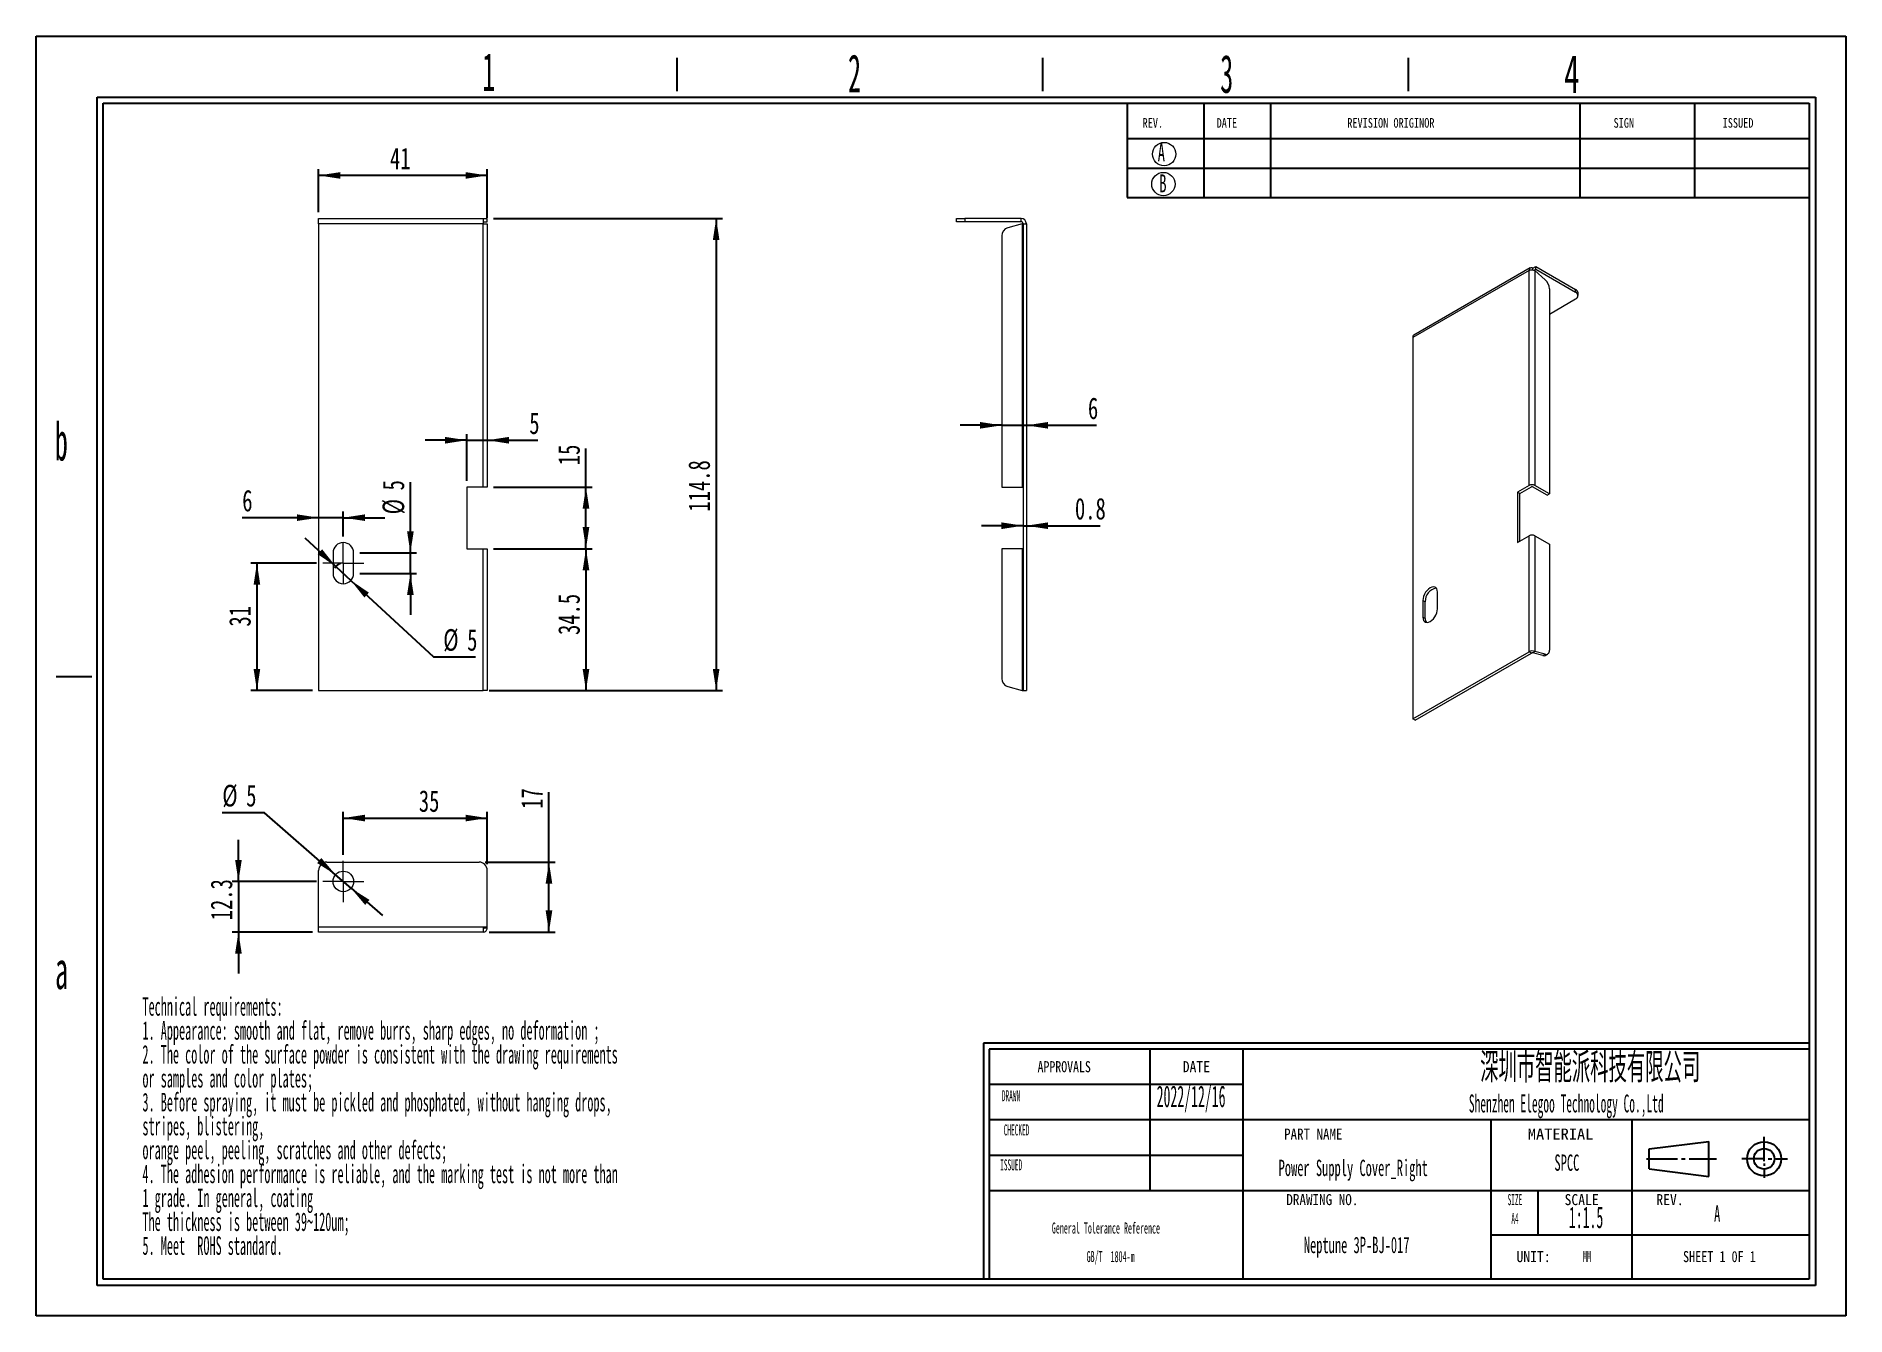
# Model space of a CAD drawing. Header units: millimetres. Extents: x 2 to 295, y 1 to 209.
import ezdxf

# ---------------------------------------------------------------- set-up
doc = ezdxf.new("R2010")
doc.units = ezdxf.units.MM
doc.linetypes.add('CENTER', pattern=[10.16, 6.35, -1.27, 1.27, -1.27])
doc.layers.add('DIM', color=5, linetype='Continuous')
doc.layers.add('SLD-0', color=179, linetype='Continuous')
doc.layers.add('中心线', color=1, linetype='CENTER', lineweight=15)
doc.styles.add('SLDTEXTSTYLE0', font='TXT', dxfattribs={"width": 0.56})
doc.styles.add('SLDTEXTSTYLE1', font='TXT', dxfattribs={"width": 0.469})
doc.styles.add('SLDTEXTSTYLE10', font='TXT', dxfattribs={"width": 1.089})
doc.styles.add('SLDTEXTSTYLE11', font='TXT', dxfattribs={"width": 0.56, "bigfont": 'bigfont'})
doc.styles.add('SLDTEXTSTYLE12', font='TXT', dxfattribs={"width": 0.805625})
doc.styles.add('SLDTEXTSTYLE13', font='TXT', dxfattribs={"width": 0.7})
doc.styles.add('SLDTEXTSTYLE2', font='TXT', dxfattribs={"width": 0.484})
doc.styles.add('SLDTEXTSTYLE3', font='TXT', dxfattribs={"width": 0.40535})
doc.styles.add('SLDTEXTSTYLE4', font='TXT', dxfattribs={"width": 0.6})
doc.styles.add('SLDTEXTSTYLE5', font='TXT', dxfattribs={"width": 0.5025})
doc.styles.add('SLDTEXTSTYLE6', font='TXT', dxfattribs={"width": 0.9075})
doc.styles.add('SLDTEXTSTYLE7', font='TXT', dxfattribs={"width": 0.870455})
doc.styles.add('SLDTEXTSTYLE8', font='TXT', dxfattribs={"width": 0.7865})
doc.styles.add('SLDTEXTSTYLE9', font='TXT', dxfattribs={"width": 0.862222})
doc.dimstyles.new('SLDDIMSTYLE0', dxfattribs={"dimtxt": 3.5, "dimasz": 3.5, "dimexe": 0, "dimexo": 0.0625, "dimgap": 0.875, "dimtad": 2, "dimlfac": 1.5, "dimrnd": 1e-09, "dimzin": 12, "dimdsep": 46, "dimtxsty": 'SLDTEXTSTYLE1', "dimsah": 1, "dimcen": 0.09, "dimadec": 0, "dimazin": 3, "dimtfac": 1, "dimtofl": 0, "dimtmove": 0, "dimatfit": 3, "dimfxl": 0, "dimfrac": 2, "dimtolj": 1, "dimtzin": 12, "dimarcsym": 0})
doc.dimstyles.new('SLDDIMSTYLE1', dxfattribs={"dimtxt": 3.5, "dimasz": 3.5, "dimexe": 0, "dimexo": 0.0625, "dimgap": 0.875, "dimtad": 2, "dimlfac": 1.5, "dimrnd": 1e-09, "dimzin": 12, "dimdsep": 46, "dimtxsty": 'SLDTEXTSTYLE1', "dimsah": 1, "dimcen": 0.09, "dimadec": 0, "dimazin": 3, "dimtfac": 1, "dimtmove": 0, "dimatfit": 0, "dimfxl": 0, "dimfrac": 2, "dimtolj": 1, "dimtzin": 12, "dimarcsym": 0})
doc.dimstyles.new('SLDDIMSTYLE2', dxfattribs={"dimtxt": 3.5, "dimasz": 3.5, "dimexe": 0, "dimexo": 0.0625, "dimgap": 0.875, "dimtad": 0, "dimtih": 1, "dimtoh": 1, "dimlfac": 1.5, "dimrnd": 1e-09, "dimzin": 12, "dimdsep": 46, "dimtxsty": 'SLDTEXTSTYLE1', "dimsah": 1, "dimcen": 0, "dimadec": 0, "dimazin": 3, "dimtfac": 1, "dimtmove": 0, "dimatfit": 3, "dimfxl": 0, "dimfrac": 2, "dimtolj": 1, "dimtzin": 12, "dimarcsym": 0})
doc.dimstyles.new('SLDDIMSTYLE3', dxfattribs={"dimtxt": 3.5, "dimasz": 3.5, "dimexe": 0, "dimexo": 0.0625, "dimgap": 0.875, "dimtad": 2, "dimlfac": 1.5, "dimrnd": 1e-09, "dimdsep": 46, "dimtxsty": 'SLDTEXTSTYLE1', "dimsah": 1, "dimcen": 0.09, "dimadec": 0, "dimazin": 2, "dimtfac": 1, "dimtmove": 0, "dimatfit": 0, "dimfxl": 0, "dimfrac": 2, "dimtolj": 1, "dimtzin": 12, "dimarcsym": 0})
doc.dimstyles.new('SLDDIMSTYLE4', dxfattribs={"dimtxt": 3.5, "dimasz": 3.5, "dimexe": 0, "dimexo": 0.0625, "dimgap": 0.875, "dimtad": 0, "dimtih": 1, "dimtoh": 1, "dimlfac": 1.5, "dimrnd": 1e-09, "dimzin": 12, "dimdsep": 46, "dimtxsty": 'SLDTEXTSTYLE1', "dimsah": 1, "dimcen": 0, "dimadec": 0, "dimazin": 3, "dimtfac": 1, "dimtmove": 0, "dimatfit": 3, "dimfxl": 0, "dimfrac": 2, "dimtolj": 1, "dimtzin": 12, "dimarcsym": 0})

# ---------------------------------------------------------------- blocks, each defined once
blk = doc.blocks.new('SW_NOTE_0')
at = {"layer": 'SLD-0', "color": 0, "char_height": 3, "attachment_point": 1, "style": 'SLDTEXTSTYLE2'}
for s, insert in [('Technical requirements:', (0, 3.87)), ('1. Appearance: smooth and flat, remove burrs, sharp edges, no deformation ;', (0, -0.01)), ('2. The color of the surface powder is consistent with the drawing requirements', (0, -3.88)), ('or samples and color plates;', (0, -7.76)), ('3. Before spraying, it must be pickled and phosphated, without hanging drops,', (0, -11.63)), ('stripes, blistering,', (0, -15.51)), ('orange peel, peeling, scratches and other defects;', (0, -19.38)), ('4. The adhesion performance is reliable, and the marking test is not more than', (0, -23.26)), ('1 grade. In general, coating', (0, -27.13)), ('The thickness is between 39~120um;', (0, -31.01)), ('5. Meet  ROHS standard.', (0, -34.88))]:
    blk.add_mtext(s, dxfattribs=dict(at, insert=insert))
blk = doc.blocks.new('SW_NOTE_1')
at = {"layer": 'SLD-0', "color": 0, "char_height": 1.7927, "attachment_point": 2, "style": 'SLDTEXTSTYLE2'}
for s, insert in [('General Tolerance Reference', (12.75, 2.31)), ('GB/T  1804-m', (13.51, -2.32))]:
    blk.add_mtext(s, dxfattribs=dict(at, insert=insert))
blk = doc.blocks.new('_D')
at = {"layer": 'DIM'}
for p, q in [((75.92, 179.14), (113.02, 179.14)), ((112.02, 179.14), (112.02, 102.61)), ((75.25, 102.61), (113.02, 102.61))]:
    blk.add_line(p, q, dxfattribs=at)
for points in [[(112.02, 179.14), (111.48, 175.64), (112.55, 175.64)], [(112.02, 102.61), (112.55, 106.11), (111.48, 106.11)]]:
    blk.add_solid(points, dxfattribs=at)
at = {"layer": 'DIM', "insert": (107.5, 131.62), "char_height": 3.5, "attachment_point": 1, "rotation": 90, "style": 'SLDTEXTSTYLE13'}
blk.add_mtext('114.8', dxfattribs=at)
blk = doc.blocks.new('_D_1')
at = {"layer": 'DIM'}
for p, q in [((47.59, 180.14), (47.59, 187.11)), ((74.92, 186.11), (47.59, 186.11)), ((74.92, 179.24), (74.92, 187.11))]:
    blk.add_line(p, q, dxfattribs=at)
for points in [[(47.59, 186.11), (51.09, 185.57), (51.09, 186.64)], [(74.92, 186.11), (71.42, 186.64), (71.42, 185.57)]]:
    blk.add_solid(points, dxfattribs=at)
at = {"layer": 'DIM', "insert": (59.15, 190.62), "char_height": 3.5, "attachment_point": 1, "style": 'SLDTEXTSTYLE13'}
blk.add_mtext('41', dxfattribs=at)
blk = doc.blocks.new('_D_2')
at = {"layer": 'DIM'}
for p, q in [((75.92, 125.61), (91.92, 125.61)), ((90.92, 125.61), (90.92, 102.61)), ((75.25, 102.61), (91.92, 102.61))]:
    blk.add_line(p, q, dxfattribs=at)
for points in [[(90.92, 125.61), (90.38, 122.11), (91.46, 122.11)], [(90.92, 102.61), (91.46, 106.11), (90.38, 106.11)]]:
    blk.add_solid(points, dxfattribs=at)
at = {"layer": 'DIM', "insert": (86.41, 111.63), "char_height": 3.5, "attachment_point": 1, "rotation": 90, "style": 'SLDTEXTSTYLE13'}
blk.add_mtext('34.5', dxfattribs=at)
blk = doc.blocks.new('_D_3')
at = {"layer": 'DIM'}
for p, q in [((90.92, 135.61), (90.92, 141.88)), ((75.92, 135.61), (91.92, 135.61)), ((90.92, 125.61), (90.92, 135.61)), ((75.92, 125.61), (91.92, 125.61))]:
    blk.add_line(p, q, dxfattribs=at)
for points in [[(90.92, 135.61), (90.38, 132.11), (91.46, 132.11)], [(90.92, 125.61), (91.46, 129.11), (90.38, 129.11)]]:
    blk.add_solid(points, dxfattribs=at)
at = {"layer": 'DIM', "insert": (86.41, 139.15), "char_height": 3.5, "attachment_point": 1, "rotation": 90, "style": 'SLDTEXTSTYLE13'}
blk.add_mtext('15', dxfattribs=at)
blk = doc.blocks.new('_D_4')
at = {"layer": 'DIM'}
for p, q in [((71.59, 136.61), (71.59, 144.19)), ((71.59, 143.19), (64.85, 143.19)), ((71.59, 143.19), (74.92, 143.19)), ((74.92, 143.19), (83.09, 143.19))]:
    blk.add_line(p, q, dxfattribs=at)
for points in [[(71.59, 143.19), (68.09, 143.73), (68.09, 142.65)], [(74.92, 143.19), (78.42, 142.65), (78.42, 143.73)]]:
    blk.add_solid(points, dxfattribs=at)
at = {"layer": 'DIM', "insert": (81.73, 147.7), "char_height": 3.5, "attachment_point": 1, "style": 'SLDTEXTSTYLE13'}
blk.add_mtext('5', dxfattribs=at)
blk = doc.blocks.new('_D_5')
at = {"layer": 'DIM'}
for p, q in [((47.25, 123.28), (36.59, 123.28)), ((37.59, 123.28), (37.59, 102.61)), ((46.59, 102.61), (36.59, 102.61))]:
    blk.add_line(p, q, dxfattribs=at)
for points in [[(37.59, 123.28), (37.05, 119.78), (38.12, 119.78)], [(37.59, 102.61), (38.12, 106.11), (37.05, 106.11)]]:
    blk.add_solid(points, dxfattribs=at)
at = {"layer": 'DIM', "insert": (33.07, 112.99), "char_height": 3.5, "attachment_point": 1, "rotation": 90, "style": 'SLDTEXTSTYLE13'}
blk.add_mtext('31', dxfattribs=at)
blk = doc.blocks.new('_D_6')
at = {"layer": 'DIM'}
for p, q in [((47.59, 130.64), (35.21, 130.64)), ((51.59, 130.64), (47.59, 130.64)), ((51.59, 127.61), (51.59, 131.64)), ((51.59, 130.64), (58.32, 130.64))]:
    blk.add_line(p, q, dxfattribs=at)
for points in [[(47.59, 130.64), (44.09, 131.18), (44.09, 130.11)], [(51.59, 130.64), (55.09, 130.11), (55.09, 131.18)]]:
    blk.add_solid(points, dxfattribs=at)
at = {"layer": 'DIM', "insert": (35.21, 135.16), "char_height": 3.5, "attachment_point": 1, "style": 'SLDTEXTSTYLE13'}
blk.add_mtext('6', dxfattribs=at)
blk = doc.blocks.new('_D_7')
at = {"layer": 'DIM'}
for p, q in [((50.36, 122.74), (45.43, 127.32)), ((50.36, 122.74), (52.81, 120.48)), ((52.81, 120.48), (66.2, 108.07)), ((66.2, 108.07), (73.02, 108.07))]:
    blk.add_line(p, q, dxfattribs=at)
blk.add_arc((51.59, 121.61), 1.67, 106.2207, 149.0362, dxfattribs=at)
for points in [[(50.36, 122.74), (48.16, 125.52), (47.43, 124.73)], [(52.81, 120.48), (55.01, 117.7), (55.74, 118.49)]]:
    blk.add_solid(points, dxfattribs=at)
at = {"layer": 'DIM', "char_height": 3.5, "attachment_point": 1, "style": 'SLDTEXTSTYLE13'}
for s, insert in [('%%c', (67.79, 112.58)), ('5', (71.66, 112.58))]:
    blk.add_mtext(s, dxfattribs=dict(at, insert=insert))
blk = doc.blocks.new('_D_8')
at = {"layer": 'DIM'}
for p, q in [((62.46, 124.94), (62.46, 136.42)), ((54.25, 124.94), (63.46, 124.94)), ((62.46, 121.61), (62.46, 124.94)), ((54.25, 121.61), (63.46, 121.61)), ((62.46, 121.61), (62.46, 114.88))]:
    blk.add_line(p, q, dxfattribs=at)
for points in [[(62.46, 124.94), (63, 128.44), (61.92, 128.44)], [(62.46, 121.61), (61.92, 118.11), (63, 118.11)]]:
    blk.add_solid(points, dxfattribs=at)
at = {"layer": 'DIM', "char_height": 3.5, "attachment_point": 1, "rotation": 90, "style": 'SLDTEXTSTYLE13'}
for s, insert in [('5', (57.95, 135.06)), ('%%c', (57.95, 131.19))]:
    blk.add_mtext(s, dxfattribs=dict(at, insert=insert))
blk = doc.blocks.new('SW_CENTERMARKSYMBOL_0')
at = {"layer": '中心线', "color": 0}
for p, q in [((0, 1.67), (0, 3.33)), ((-1.67, 0), (-3.33, 0)), ((0, 0), (-1.67, 0)), ((0, 0), (0, 1.67)), ((0, 0), (0, -1.67)), ((0, 0), (1.67, 0)), ((1.67, 0), (3.33, 0)), ((0, -1.67), (0, -3.33))]:
    blk.add_line(p, q, dxfattribs=at)
blk = doc.blocks.new('_D_9')
at = {"layer": 'DIM'}
for p, q in [((158.3, 145.61), (151.57, 145.61)), ((158.3, 145.61), (162.3, 145.61)), ((162.3, 145.61), (173.64, 145.61))]:
    blk.add_line(p, q, dxfattribs=at)
for points in [[(158.3, 145.61), (154.8, 146.15), (154.8, 145.07)], [(162.3, 145.61), (165.8, 145.07), (165.8, 146.15)]]:
    blk.add_solid(points, dxfattribs=at)
at = {"layer": 'DIM', "insert": (172.28, 150.12), "char_height": 3.5, "attachment_point": 1, "style": 'SLDTEXTSTYLE13'}
blk.add_mtext('6', dxfattribs=at)
blk = doc.blocks.new('_D_10')
at = {"layer": 'DIM'}
for p, q in [((161.76, 129.34), (155.03, 129.34)), ((161.76, 129.34), (162.3, 129.34)), ((162.3, 129.34), (174.26, 129.34))]:
    blk.add_line(p, q, dxfattribs=at)
for points in [[(161.76, 129.34), (158.26, 129.88), (158.26, 128.8)], [(162.3, 129.34), (165.8, 128.8), (165.8, 129.88)]]:
    blk.add_solid(points, dxfattribs=at)
at = {"layer": 'DIM', "insert": (170.17, 133.85), "char_height": 3.5, "attachment_point": 1, "style": 'SLDTEXTSTYLE13'}
blk.add_mtext('0.8', dxfattribs=at)
blk = doc.blocks.new('_D_11')
at = {"layer": 'DIM'}
for p, q in [((84.92, 74.82), (84.92, 86.18)), ((74.59, 74.82), (85.92, 74.82)), ((84.92, 63.48), (84.92, 74.82)), ((75.25, 63.48), (85.92, 63.48))]:
    blk.add_line(p, q, dxfattribs=at)
for points in [[(84.92, 74.82), (84.38, 71.32), (85.46, 71.32)], [(84.92, 63.48), (85.46, 66.98), (84.38, 66.98)]]:
    blk.add_solid(points, dxfattribs=at)
at = {"layer": 'DIM', "insert": (80.41, 83.46), "char_height": 3.5, "attachment_point": 1, "rotation": 90, "style": 'SLDTEXTSTYLE13'}
blk.add_mtext('17', dxfattribs=at)
blk = doc.blocks.new('_D_12')
at = {"layer": 'DIM'}
for p, q in [((51.59, 76.02), (51.59, 82.96)), ((74.92, 74.48), (74.92, 82.96)), ((51.59, 81.96), (74.92, 81.96))]:
    blk.add_line(p, q, dxfattribs=at)
for points in [[(51.59, 81.96), (55.09, 81.42), (55.09, 82.5)], [(74.92, 81.96), (71.42, 82.5), (71.42, 81.42)]]:
    blk.add_solid(points, dxfattribs=at)
at = {"layer": 'DIM', "insert": (63.83, 86.47), "char_height": 3.5, "attachment_point": 1, "style": 'SLDTEXTSTYLE13'}
blk.add_mtext('35', dxfattribs=at)
blk = doc.blocks.new('_D_13')
at = {"layer": 'DIM'}
for p, q in [((34.59, 71.68), (34.59, 78.42)), ((47.25, 71.68), (33.59, 71.68)), ((34.59, 71.68), (34.59, 63.48)), ((46.59, 63.48), (33.59, 63.48)), ((34.59, 63.48), (34.59, 56.75))]:
    blk.add_line(p, q, dxfattribs=at)
for points in [[(34.59, 71.68), (35.13, 75.18), (34.05, 75.18)], [(34.59, 63.48), (34.05, 59.98), (35.13, 59.98)]]:
    blk.add_solid(points, dxfattribs=at)
at = {"layer": 'DIM', "insert": (30.08, 65.39), "char_height": 3.5, "attachment_point": 1, "rotation": 90, "style": 'SLDTEXTSTYLE13'}
blk.add_mtext('12.3', dxfattribs=at)
blk = doc.blocks.new('_D_14')
at = {"layer": 'DIM'}
for p, q in [((38.8, 82.83), (31.98, 82.83)), ((50.33, 72.78), (38.8, 82.83)), ((52.84, 70.59), (50.33, 72.78)), ((52.84, 70.59), (57.92, 66.17))]:
    blk.add_line(p, q, dxfattribs=at)
for points in [[(50.33, 72.78), (48.04, 75.48), (47.34, 74.67)], [(52.84, 70.59), (55.13, 67.88), (55.83, 68.7)]]:
    blk.add_solid(points, dxfattribs=at)
at = {"layer": 'DIM', "char_height": 3.5, "attachment_point": 1, "style": 'SLDTEXTSTYLE13'}
for s, insert in [('%%c', (31.98, 87.34)), ('5', (35.85, 87.34))]:
    blk.add_mtext(s, dxfattribs=dict(at, insert=insert))
blk = doc.blocks.new('SW_CENTERMARKSYMBOL_1')
at = {"layer": '中心线', "color": 0}
for p, q in [((0, 1.67), (0, 3.33)), ((-1.67, 0), (-3.33, 0)), ((0, 0), (-1.67, 0)), ((0, 0), (0, 1.67)), ((0, 0), (0, -1.67)), ((0, 0), (1.67, 0)), ((1.67, 0), (3.33, 0)), ((0, -1.67), (0, -3.33))]:
    blk.add_line(p, q, dxfattribs=at)

msp = doc.modelspace()

# ---------------------------------------------------------------- linework, layer by layer
at = {"color": 7, "linetype": 'Continuous', "lineweight": 15}
for p, q in [((47.5853, 178.2778), (47.5853, 179.1445)), ((47.5853, 179.1445), (74.252, 179.1445)), ((74.252, 179.1445), (74.252, 178.2778)), ((74.252, 179.1445), (74.9186, 179.1445)), ((74.9186, 178.6112), (74.9186, 179.1445)), ((150.9642, 178.6112), (150.9642, 179.1445)), ((150.9642, 179.1445), (152.2976, 179.1445)), ((152.2976, 179.1445), (152.2976, 178.6112)), ((161.4309, 179.1445), (152.2976, 179.1445)), ((161.4309, 178.6112), (161.4309, 179.1445)), ((74.252, 178.2778), (47.5853, 178.2778)), ((47.5853, 178.2778), (47.5853, 102.6112)), ((74.252, 178.6112), (74.9186, 178.6112)), ((74.252, 135.6112), (74.252, 178.2778)), ((74.9186, 178.2421), (74.9186, 135.6112)), ((152.2976, 178.6112), (150.9642, 178.6112)), ((161.4309, 178.6112), (152.2976, 178.6112)), ((158.2976, 176.3258), (158.2976, 135.6112)), ((161.6309, 178.2421), (159.2858, 177.6137)), ((161.6309, 178.2421), (161.6309, 135.6112)), ((161.7642, 178.2778), (161.7642, 102.6112)), ((161.7642, 178.2778), (162.2976, 178.2778)), ((162.2976, 178.2778), (162.2976, 102.6112)), ((243.7733, 170.7095), (224.9171, 159.8241)), ((243.9528, 171.1063), (225.0966, 160.2209)), ((243.7733, 135.8704), (243.7733, 170.7095)), ((244.3861, 171.0634), (244.8575, 171.3356)), ((244.3861, 170.7874), (244.3861, 171.0634)), ((244.5776, 170.7385), (244.8575, 170.9001)), ((244.7161, 170.6804), (244.7161, 135.8704)), ((244.7161, 170.6804), (246.3743, 169.21)), ((244.8575, 170.9001), (244.8575, 171.3356)), ((244.8575, 171.3356), (251.3158, 167.6073)), ((244.8575, 170.9001), (251.3158, 167.1718)), ((247.0731, 167.755), (247.0731, 134.5098)), ((251.3158, 167.1718), (251.3158, 167.6073)), ((247.0731, 163.634), (251.3158, 166.0833)), ((251.7063, 166.6275), (251.7063, 167.063)), ((224.9171, 159.8241), (224.9171, 98.0392)), ((74.252, 135.6112), (71.5853, 135.6112)), ((71.5853, 135.6112), (71.5853, 125.6112)), ((74.9186, 135.6112), (74.252, 135.6112)), ((158.2976, 135.6112), (161.6309, 135.6112)), ((161.6309, 135.6112), (161.7642, 135.6112)), ((243.7733, 135.8704), (241.8877, 134.7819)), ((242.2648, 134.5642), (244.1504, 135.6527)), ((246.696, 134.2921), (244.339, 135.6527)), ((247.0731, 134.5098), (244.7161, 135.8704)), ((241.8877, 134.7819), (241.8877, 126.6165)), ((242.2648, 134.5642), (241.8877, 134.7819)), ((242.2648, 126.8342), (242.2648, 134.5642)), ((246.696, 134.2921), (247.0731, 134.5098)), ((241.8877, 126.6165), (243.7733, 127.705)), ((243.7733, 108.9246), (243.7733, 127.705)), ((244.7161, 127.705), (244.7161, 108.9538)), ((244.7161, 127.705), (247.0731, 126.3444)), ((247.0731, 126.3444), (247.0731, 109.1578)), ((49.9186, 124.9445), (49.9186, 121.6112)), ((53.252, 121.6112), (53.252, 124.9445)), ((71.5853, 125.6112), (74.252, 125.6112)), ((74.252, 102.6112), (74.252, 125.6112)), ((74.252, 125.6112), (74.9186, 125.6112)), ((74.9186, 125.6112), (74.9186, 102.6469)), ((158.2976, 125.6112), (158.2976, 104.5632)), ((161.6309, 125.6112), (158.2976, 125.6112)), ((161.6309, 125.6112), (161.6309, 102.6469)), ((161.7642, 125.6112), (161.6309, 125.6112)), ((228.924, 115.8666), (228.924, 118.5884)), ((226.567, 117.2277), (226.567, 114.5059)), ((226.9441, 117.01), (226.567, 117.2277)), ((226.9441, 114.2882), (226.567, 114.5059)), ((226.9441, 114.2882), (226.9441, 117.01)), ((224.9171, 98.0392), (243.7733, 108.9246)), ((225.2942, 97.8215), (244.1504, 108.7069)), ((244.1504, 108.7069), (243.7733, 108.9246)), ((244.339, 108.7361), (244.7161, 108.9538)), ((245.9972, 108.2919), (244.339, 108.7361)), ((246.3743, 108.5096), (244.7161, 108.9538)), ((246.4198, 108.3296), (246.7969, 108.5473)), ((245.9972, 108.2919), (246.3743, 108.5096)), ((159.2858, 103.2752), (161.6309, 102.6469)), ((47.5853, 102.6112), (74.252, 102.6112)), ((161.7642, 102.6112), (162.2976, 102.6112)), ((225.2942, 97.8215), (224.9171, 98.0392)), ((47.5853, 64.3511), (47.5853, 73.4845)), ((48.9186, 74.8178), (73.5853, 74.8178)), ((74.9186, 64.3511), (74.9186, 73.4845)), ((47.5853, 64.3511), (74.252, 64.3511)), ((47.5853, 63.4845), (47.5853, 64.3511)), ((74.252, 63.4845), (47.5853, 63.4845)), ((74.252, 64.3511), (74.9186, 64.3511)), ((74.252, 64.3511), (74.252, 63.4845)), ((74.3853, 64.1511), (74.3853, 64.3511)), ((74.3853, 64.1511), (74.9186, 64.1511)), ((74.9186, 64.1511), (74.9186, 64.3511))]:
    msp.add_line(p, q, dxfattribs=at)
at = {"color": 7, "linetype": 'Continuous', "lineweight": 15, "flags": 128}
for points in [[(228.924, 118.5884), (228.8945, 118.8742), (228.8073, 119.1115), (228.6669, 119.2885), (228.4803, 119.3962), (228.2569, 119.4294), (228.0078, 119.3862), (227.7455, 119.269), (227.4833, 119.0834), (227.2342, 118.839), (227.0107, 118.5479), (226.8241, 118.2247), (226.6837, 117.8856), (226.5966, 117.5476), (226.567, 117.2277)], [(226.567, 114.5059), (226.5966, 114.2201), (226.6837, 113.9828), (226.8241, 113.8058), (227.0107, 113.6981), (227.2342, 113.6649), (227.4833, 113.7081), (227.7455, 113.8253), (228.0078, 114.0109), (228.2569, 114.2553), (228.4803, 114.5464), (228.6669, 114.8697), (228.8073, 115.2087), (228.8945, 115.5467), (228.924, 115.8666)], [(246.3743, 108.5096), (246.5194, 108.4858), (246.6541, 108.4945), (246.7748, 108.5354), (246.8783, 108.6075), (246.9618, 108.7089), (247.0231, 108.8367), (247.0605, 108.9877), (247.0731, 109.1578)]]:
    msp.add_lwpolyline(points, dxfattribs=at)
at = {"color": 7, "linetype": 'Continuous', "lineweight": 15}
msp.add_circle((51.5853, 71.6845), 1.6667, dxfattribs=at)
for centre, radius, start, end in [((161.4309, 178.2778), 0.8667, 360, 90), ((159.6309, 176.3258), 1.3333, 105, 180), ((161.4309, 178.2778), 0.3333, 360, 90), ((244.1469, 170.7701), 0.3785, 50.796715, 189.214037), ((244.9861, 167.648), 2.0897, 2.934634, 48.371616), ((251.039, 166.9965), 0.6706, 5.694799, 65.625342), ((251.1092, 166.6275), 0.5822, 290.783421, 69.216579), ((225.3294, 159.8766), 0.4156, 124.056351, 187.25583), ((244.2447, 134.9606), 1.0247, 62.609672, 117.390328), ((244.2447, 135.4708), 0.2049, 62.609672, 117.390328), ((51.5853, 124.9445), 1.6667, 0, 180), ((244.2447, 126.7952), 1.0247, 62.609672, 117.390328), ((51.5853, 121.6112), 1.6667, 180, 0), ((229.0544, 117.115), 2.1128, 98.399286, 182.84852), ((227.9069, 114.2323), 0.9644, 176.679805, 215.565645), ((246.1646, 108.8024), 0.5373, 251.850322, 298.361602), ((159.6309, 104.5632), 1.3333, 180, 255), ((48.9186, 73.4845), 1.3333, 90, 180), ((73.5853, 73.4845), 1.3333, 0, 90)]:
    msp.add_arc(centre, radius, start, end, dxfattribs=at)
for points in [[(74.252, 178.2778), (74.4265, 178.2719), (74.6, 178.2659), (74.8468, 178.254), (74.9186, 178.2481), (74.9186, 178.2421)], [(161.7642, 178.2778), (161.7642, 178.2719), (161.7499, 178.2659), (161.7005, 178.254), (161.6658, 178.2481), (161.6309, 178.2421)], [(243.7733, 170.7095), (243.8967, 170.7759), (244.0702, 170.8125), (244.4192, 170.8028), (244.5927, 170.7565), (244.7161, 170.6804)], [(244.7161, 108.9538), (244.5927, 109.0202), (244.4192, 109.0568), (244.0702, 109.047), (243.8967, 109.0007), (243.7733, 108.9246)], [(244.339, 108.7361), (244.3143, 108.7455), (244.2796, 108.7489), (244.2098, 108.7392), (244.1751, 108.726), (244.1504, 108.7069)], [(74.9186, 102.6469), (74.9186, 102.6409), (74.8468, 102.635), (74.6, 102.6231), (74.4265, 102.6171), (74.252, 102.6112)], [(161.6309, 102.6469), (161.6658, 102.6409), (161.7005, 102.635), (161.7499, 102.6231), (161.7642, 102.6171), (161.7642, 102.6112)], [(74.252, 63.4845), (74.4265, 63.4845), (74.6, 63.5563), (74.8468, 63.8031), (74.9186, 63.9766), (74.9186, 64.1511)], [(74.252, 64.0178), (74.2869, 64.0178), (74.3216, 64.0322), (74.3709, 64.0815), (74.3853, 64.1162), (74.3853, 64.1511)]]:
    msp.add_open_spline(points, degree=3, knots=[0, 0, 0, 0, 0.5, 0.5, 1, 1, 1, 1], dxfattribs=at)
at = {"layer": 'SLD-0'}
for p, q in [((1.812, 208.6737), (295.1066, 208.6737)), ((1.812, 1.2938), (1.812, 208.6737)), ((295.1066, 208.6737), (295.1066, 1.2938)), ((12.6748, 7.2189), (12.6748, 197.811)), ((12.6748, 197.811), (289.1814, 197.811)), ((252.0174, 197.811), (252.0174, 182.5137)), ((270.5994, 197.811), (270.5994, 182.5137)), ((289.1814, 197.811), (289.1814, 7.2189)), ((289.1814, 7.2189), (12.6748, 7.2189)), ((295.1066, 1.2938), (1.812, 1.2938))]:
    msp.add_line(p, q, dxfattribs=at)
at = {"layer": 'SLD-0', "color": 6, "linetype": 'Continuous'}
for p, q in [((105.701, 199.786), (105.701, 205.1695)), ((164.9525, 199.786), (164.9525, 205.1695)), ((224.2039, 199.786), (224.2039, 205.1695)), ((11.6873, 6.2314), (11.6873, 198.7985)), ((11.6873, 198.7985), (290.1689, 198.7985)), ((290.1689, 198.7985), (290.1689, 6.2314)), ((10.8046, 104.8527), (5.0681, 104.8527)), ((290.1689, 6.2314), (11.6873, 6.2314))]:
    msp.add_line(p, q, dxfattribs=at)
at = {"layer": 'SLD-0', "color": 179, "linetype": 'Continuous'}
for p, q in [((178.6588, 197.811), (178.6588, 182.5137)), ((191.0502, 197.811), (191.0502, 182.5137)), ((201.8863, 197.811), (201.8863, 182.5137)), ((178.6588, 192.0745), (289.1814, 192.0745)), ((178.6588, 187.2941), (289.1814, 187.2941)), ((178.6588, 182.5137), (289.1814, 182.5137)), ((289.1814, 45.4622), (155.3299, 45.4622)), ((155.3299, 45.4622), (155.3299, 7.2189)), ((289.1814, 44.5061), (156.286, 44.5061)), ((156.286, 44.5061), (156.286, 7.2189)), ((182.2808, 44.5061), (182.2808, 21.5602)), ((197.3975, 44.5061), (197.3975, 7.2189)), ((197.3975, 38.7696), (156.286, 38.7696)), ((289.1814, 33.0331), (156.286, 33.0331)), ((237.553, 33.0331), (237.553, 7.2189)), ((260.499, 7.2189), (260.499, 33.0331)), ((263.2552, 28.3538), (272.8879, 29.5382)), ((272.8879, 23.8461), (272.8879, 29.5382)), ((281.8693, 26.3495), (281.8693, 30.3163)), ((197.3975, 27.2966), (156.286, 27.2966)), ((262.7856, 26.7328), (267.8301, 26.7328)), ((263.2552, 25.1064), (263.2552, 28.3538)), ((268.4607, 26.7328), (269.0912, 26.7328)), ((269.7218, 26.7328), (274.1357, 26.7328)), ((281.8693, 26.7328), (278.2684, 26.7328)), ((282.4999, 26.7328), (283.1304, 26.7328)), ((283.761, 26.7328), (285.6527, 26.7328)), ((263.2552, 25.1064), (272.8879, 23.8461)), ((281.8693, 25.9663), (281.8693, 25.5831)), ((281.8693, 25.1998), (281.8693, 23.6668)), ((289.1814, 21.5602), (156.286, 21.5602)), ((245.2016, 21.5602), (245.2016, 14.3895)), ((237.553, 14.3895), (289.1814, 14.3895))]:
    msp.add_line(p, q, dxfattribs=at)
at = {"layer": 'SLD-0', "lineweight": 0}
for centre in [(184.6221, 189.5636), (184.4994, 184.7149)]:
    msp.add_circle(centre, 1.8944, dxfattribs=at)
at = {"layer": 'SLD-0', "color": 179, "linetype": 'Continuous'}
for radius in [2.7714, 1.669]:
    msp.add_circle((281.8693, 26.7328), radius, dxfattribs=at)

# ---------------------------------------------------------------- block references
at = {"layer": 'SLD-0', "color": 5}
msp.add_blockref('SW_NOTE_0', (19.0347, 49.0548), dxfattribs=at)
at = {"layer": 'SLD-0', "color": 179}
msp.add_blockref('SW_NOTE_1', (162.4379, 14.1109), dxfattribs=at)
at = {"layer": '中心线'}
for name, p in [('SW_CENTERMARKSYMBOL_0', (51.5853, 123.2778)), ('SW_CENTERMARKSYMBOL_1', (51.5853, 71.6845))]:
    msp.add_blockref(name, p, dxfattribs=at)

# ---------------------------------------------------------------- texts
at = {"color": 7, "linetype": 'Continuous', "lineweight": 0, "char_height": 3.5, "attachment_point": 1, "style": 'SLDTEXTSTYLE1'}
for s, insert in [('2022/12/16', (183.4114, 38.6085)), ('1:1.5', (250.2177, 19.0012))]:
    msp.add_mtext(s, dxfattribs=dict(at, insert=insert))
at = {"layer": 'SLD-0'}
for s, insert, char_height, attachment_point, style in [('1', (74.111, 205.9712), 6.172, 1, 'SLDTEXTSTYLE5'), ('2', (133.3881, 205.7276), 6.172, 1, 'SLDTEXTSTYLE5'), ('3', (193.7066, 205.6655), 6.172, 1, 'SLDTEXTSTYLE5'), ('4', (249.4405, 205.6593), 6.172, 1, 'SLDTEXTSTYLE4'), ('A', (183.5778, 191.2862), 2.9034, 1, 'SLDTEXTSTYLE4'), ('B', (183.8319, 186.2712), 2.9034, 1, 'SLDTEXTSTYLE4'), ('b', (4.8346, 146.0918), 6.172, 1, 'SLDTEXTSTYLE5'), ('a', (4.8798, 60.4234), 6.172, 1, 'SLDTEXTSTYLE5'), ('\\M+1905B圳\\M+18E73\\M+19271\\M+1945C\\M+19468\\M+189C8\\M+18B5A\\M+1974C\\M+18CC0\\M+18CF6\\M+18E69', (253.6756, 43.9429), 4.82808, 2, 'SLDTEXTSTYLE11'), ('Power Supply Cover_Right', (215.2691, 26.5924), 2.645833, 2, 'SLDTEXTSTYLE0'), ('SPCC', (249.8992, 27.4383), 2.64583, 2, 'SLDTEXTSTYLE0'), ('A', (274.2584, 19.1737), 2.6458, 2, 'SLDTEXTSTYLE0'), ('Neptune 3P-BJ-017', (215.8264, 14.0956), 2.645833, 2, 'SLDTEXTSTYLE0')]:
    msp.add_mtext(s, dxfattribs=dict(at, insert=insert, char_height=char_height, attachment_point=attachment_point, style=style))
at = {"layer": 'SLD-0', "color": 179}
for s, insert, char_height, attachment_point, style in [('REV.', (181.1288, 195.4001), 1.55363, 1, 'SLDTEXTSTYLE8'), ('DATE', (193.1265, 195.4001), 1.55363, 1, 'SLDTEXTSTYLE8'), ('REVISION ORIGINOR', (214.3082, 195.4001), 1.553633, 1, 'SLDTEXTSTYLE8'), ('SIGN', (257.4664, 195.4001), 1.55363, 1, 'SLDTEXTSTYLE8'), ('ISSUED', (275.1481, 195.4001), 1.55363, 1, 'SLDTEXTSTYLE8'), ('APPROVALS', (168.4266, 42.5627), 1.79265, 2, 'SLDTEXTSTYLE8'), ('DATE', (189.8496, 42.5627), 1.79265, 2, 'SLDTEXTSTYLE6'), ('DRAWN', (159.8036, 37.8529), 1.79265, 2, 'SLDTEXTSTYLE3'), ('Shenzhen Elegoo Technology Co.,Ltd', (249.7983, 37.1647), 2.910417, 2, 'SLDTEXTSTYLE1'), ('CHECKED', (160.6957, 32.3147), 1.79265, 2, 'SLDTEXTSTYLE3'), ('PART NAME', (208.7939, 31.6454), 1.79265, 2, 'SLDTEXTSTYLE9'), ('MATERIAL', (248.8802, 31.6454), 1.79265, 2, 'SLDTEXTSTYLE10'), ('ISSUED', (159.837, 26.6544), 1.79265, 2, 'SLDTEXTSTYLE3'), ('DRAWING NO.', (210.268, 21.0216), 1.792654, 2, 'SLDTEXTSTYLE7'), ('SIZE', (241.4789, 21.0216), 1.79265, 2, 'SLDTEXTSTYLE3'), ('SCALE', (252.2889, 21.0216), 1.79265, 2, 'SLDTEXTSTYLE6'), ('REV.', (266.6102, 21.0216), 1.79265, 2, 'SLDTEXTSTYLE6'), ('A4', (241.4898, 17.9531), 1.79265, 2, 'SLDTEXTSTYLE3'), ('UNIT:', (244.4987, 11.7907), 1.79265, 2, 'SLDTEXTSTYLE6'), ('MM', (253.1609, 11.7907), 1.79265, 2, 'SLDTEXTSTYLE2'), ('SHEET 1 0F 1', (274.62, 11.7907), 1.792654, 2, 'SLDTEXTSTYLE12')]:
    msp.add_mtext(s, dxfattribs=dict(at, insert=insert, char_height=char_height, attachment_point=attachment_point, style=style))

# ---------------------------------------------------------------- dimensions: what is measured, and where the dimension line sits
at = {"layer": 'DIM'}
for base, p1, p2, dimstyle, picture, middle in [((47.5853, 186.106), (74.9186, 178.2421), (47.5853, 179.1445), 'SLDDIMSTYLE0', '_D_1', (60.5134, 186.106)), ((162.2976, 145.6088), (158.2976, 135.6112), (162.2976, 178.2778), 'SLDDIMSTYLE1', '_D_9', (172.9641, 145.6088)), ((74.9186, 143.1892), (71.5853, 135.6112), (74.9186, 135.6112), 'SLDDIMSTYLE1', '_D_4', (82.4144, 143.1892)), ((47.5853, 130.6441), (51.5853, 126.6112), (47.5853, 102.6112), 'SLDDIMSTYLE1', '_D_6', (35.8882, 130.6441)), ((162.2976, 129.3423), (161.7642, 102.6112), (162.2976, 102.6112), 'SLDDIMSTYLE3', '_D_10', (172.2137, 129.3423)), ((74.9186, 81.963), (51.5853, 75.0178), (74.9186, 73.4845), 'SLDDIMSTYLE0', '_D_12', (65.1893, 81.963))]:
    dim = msp.add_linear_dim(base=base, p1=p1, p2=p2, dimstyle=dimstyle, dxfattribs=at)
    dim.commit()
    dim.dimension.update_dxf_attribs({"geometry": picture, "text_midpoint": middle, "dimtype": 160})
for base, p1, p2, dimstyle, picture, middle in [((112.0163, 102.6112), (74.9186, 179.1445), (74.252, 102.6112), 'SLDDIMSTYLE0', '_D', (112.0163, 135.0271)), ((90.9186, 135.6112), (74.9186, 125.6112), (74.9186, 135.6112), 'SLDDIMSTYLE0', '_D_3', (90.9186, 140.5147)), ((37.5853, 102.6112), (48.252, 123.2778), (47.5853, 102.6112), 'SLDDIMSTYLE0', '_D_5', (37.5853, 114.3527)), ((90.9186, 102.6112), (74.9186, 125.6112), (74.252, 102.6112), 'SLDDIMSTYLE0', '_D_2', (90.9186, 114.3527)), ((84.9186, 74.8178), (74.252, 63.4845), (73.5853, 74.8178), 'SLDDIMSTYLE0', '_D_11', (84.9186, 84.8178)), ((34.5929, 63.4845), (48.252, 71.6845), (47.5853, 63.4845), 'SLDDIMSTYLE1', '_D_13', (34.5929, 68.1103))]:
    dim = msp.add_linear_dim(base=base, p1=p1, p2=p2, angle=90, dimstyle=dimstyle, dxfattribs=at)
    dim.commit()
    dim.dimension.update_dxf_attribs({"geometry": picture, "text_midpoint": middle, "dimtype": 160})
dim = msp.add_linear_dim(base=(62.4617, 124.9445), p1=(53.252, 121.6112), p2=(53.252, 124.9445), angle=90, text='%%c<>', dimstyle='SLDDIMSTYLE1', dxfattribs=at)
dim.commit()
dim.dimension.update_dxf_attribs({"geometry": '_D_8', "text_midpoint": (62.4617, 133.8071), "dimtype": 160})
for p1, p2, dimstyle, picture, middle in [((52.8079, 120.4784), (50.3627, 122.7439), 'SLDDIMSTYLE2', '_D_7', (70.4079, 110.6027)), ((50.3286, 72.7792), (52.842, 70.5897), 'SLDDIMSTYLE4', '_D_14', (34.5929, 85.3628))]:
    dim = msp.add_diameter_dim_2p(p1=p1, p2=p2, dimstyle=dimstyle, dxfattribs=at)
    dim.commit()
    dim.dimension.update_dxf_attribs({"geometry": picture, "text_midpoint": middle, "dimtype": 163})

doc.saveas('drawing.dxf')
